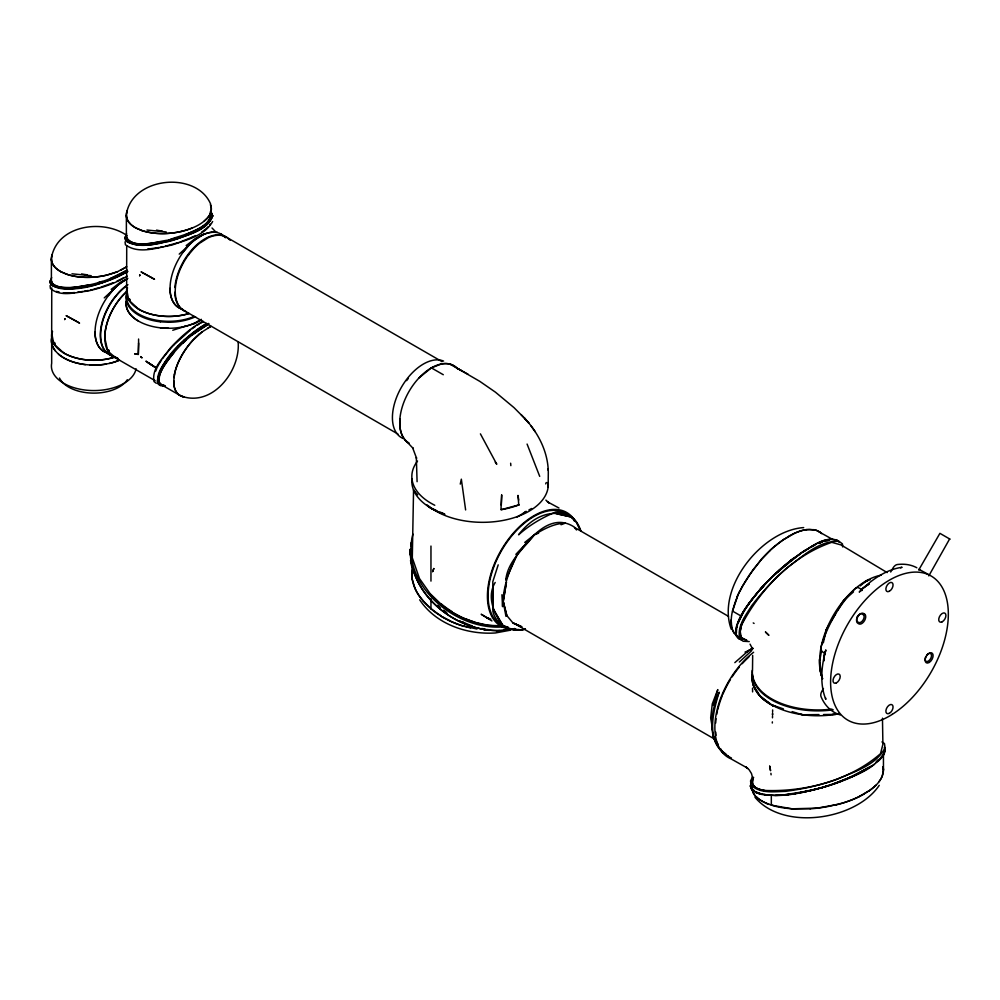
<?xml version="1.0" encoding="UTF-8"?>
<svg xmlns="http://www.w3.org/2000/svg" width="1000" height="1000" viewBox="0 0 1000 1000"><rect width="100%" height="100%" fill="white"/><g stroke="black" fill="none" stroke-linecap="round" stroke-linejoin="round"><path stroke-width="1.5" d="M51.4 280.975L51.4 259.037M126.375 215.263L126.375 237.2C134.438 250.175 156.825 241.2 168.863 240.062C180.325 234.913 211.425 230.125 210.512 213.088L211.325 215.538C207.725 226.525 194.5 230.2 185.113 234.862M138.588 343.038L138.312 354.412L135.062 353.925L138.312 354.412L138.588 345.037M138.588 344.538L138.588 339.025M771.325 795.362L771.325 805.163L791.825 808.775L810.163 808.775M115.562 356.85A42.475 24.525 0 0 1 63.85 353.1L53.788 343.862L51.675 333.013L51.75 287.9M127.212 287.475A42.362 24.45 0 0 0 143.95 311.775A42.362 24.45 0 0 0 189.15 313.45A42.475 24.525 0 0 1 138.812 309.325L128.763 300.087L126.638 289.237L126.713 245.688M525.438 629.05C511.987 633.375 496.337 625.525 492.875 611.388L492.812 581.638L498.2 564.837M548.138 487.1L548.3 473.3C548.425 452.688 538.513 433.088 524.625 418.3L528.85 423.175L524.625 418.3M501.4 509.637L519.15 504.812A65.688 37.875 0 0 1 500.962 509.725L501.65 494.913M772.562 713.775L772.55 714.85L772.588 712.8M414.613 491.438L413.562 489.8L412.3 557.788L419.45 578.488L430.4 594.062L441.037 604.325M157.213 381.488C162.138 355.763 185.712 337.287 206.537 323.562M772.487 717.825L772.537 715.75M772.6 711.663L772.65 709.912M410.037 554.788L410.213 549.25C409.363 600.037 467.013 640.188 514.837 628.575C466.925 640.15 408.825 599.675 410.588 548.862M752.675 655.413L752.513 669.325A65.688 37.925 0 0 0 832 709.087M399.888 418.837L399.888 426.312A44.462 25.675 -60 0 0 402.212 435.45A44.938 25.95 -60 0 0 408.988 443.137A44.737 25.825 -60 0 1 411.287 387.762A44.737 25.825 -60 0 1 457.663 368.925M772.3 723.025L772.362 721.862M127.075 241.962C142.925 249.188 161.425 242.85 177.362 238.888C189.65 233.713 207.975 229.963 212.725 215.787M712.325 730.025L711.663 719.3M208.025 327.9L210.95 326.362L202.05 331.925L193.337 339.862A42.6 21.488 -53.7 0 0 183.25 353.088A43.075 21.9 -53.7 0 0 177.7 363.875A43.25 21.888 -53.7 0 0 174.5 374.35L173.762 380.712A43.25 21.438 -54.6 0 0 174.8 388.713A43.075 21.337 -54.8 0 0 178.35 394.25A42.587 21.1 -54.5 0 0 184.075 396.863A42.775 21.188 -54.4 0 1 173.775 380.688M880.487 758.875L877.65 761.575C881.513 758.088 886.5 753.238 884.675 747.525M883.438 754.725L883.462 769.963L882.275 776.025A65.037 29.55 -8.7 0 1 868.75 791.137M50.125 280.738L50 282.188M125.087 236.962L124.975 238.4M820.163 656.775L819.675 660.925L821.625 650.337M884.987 751.55L885.15 749.438M410.962 545.8L411.325 542.725L411.037 543.875M736.475 628.938L736.425 632.762M126.575 235.8L127.188 239.7C136.6 246.825 149.812 243.125 160.575 241.912M173.988 377.612L174.513 374.35M51.612 256.9C58.025 224.613 103.663 218.95 126.988 235.575M126.575 213.125C133.412 176.637 196.612 170.95 210.662 204.088M495.188 582.463C486.4 596.85 493.95 613.913 503.288 626C509.988 628.737 518.188 632.038 525.25 628.837M412.5 567.075L412.163 578.987L414.862 588M753.188 778.275L752.4 783.037A73.138 20.587 -18 0 0 753.825 785.825A74.862 21.088 -18 0 0 754.762 786.6M412.612 566.562L411.725 573.913A66.9 45.412 12.7 0 0 414.625 587.513L416.838 592A68.188 45.637 14.5 0 0 423.025 600.612M460.275 484.113L461.337 479.175L465.625 509.938M823.325 642.862L826.375 629.425L829.45 624.225M412.938 534.075C399.45 584.825 456.3 631.65 504.45 626.775M736.787 627.638L737.425 625.037M736.6 627.675L737.387 624.587M740.413 629.175L741.363 625.7M125.275 239.725C138.05 250.375 157.438 243.025 172.213 240.538C186.475 235.1 206.213 231.388 212.712 215.95L210.613 212.225M51.65 277.55L50 281.775L51.013 284.688M126.625 233.775L124.975 238L125.975 240.912M713.3 705.075L717.8 689.6L712.275 703.925L710.675 717.913L712.438 728.3M825.913 631.462L826.8 628.713M155.8 371L156.725 368.3L148.363 362.837L149.775 363.738M751.35 600.212L744.163 610.763L737.75 623.737C744.775 605.462 758.587 590.775 772.075 577.013M737.812 623.45L738.637 621.175M51.788 333.6L52.55 331.575L51.675 333.013M126.75 289.812L127.513 287.8L126.638 289.237M737.5 596.337L732.575 611.125L741.062 616.025M750.575 784.112L751.688 781.388M576.538 529.987L573.875 526.788C550.375 511.95 529.612 538.312 516.975 555.075C508.5 571.312 502.912 588.175 502.575 606.65L501.925 594.738L505.962 616.362M545.688 483.9L546.3 482.5M516.975 555.075L505.775 580.062C507.688 561.138 523.55 548.9 534.412 534.763C543.837 529.038 553.95 523.475 565.25 523.15L561.038 524.738M741.625 624.925C760.537 588.713 792.6 555.8 831.762 542.325L841.062 544.938L887.188 572.6M212.638 221.525C204.613 235.875 186.262 239.938 171.825 245.087C157.037 247.712 138.675 254.625 125.4 244.725L125.062 241.85M753.637 777.387C750.675 781.55 752.975 787.2 757.862 788.675M752.613 776.875L750.55 780.925L751.062 785.163C760.312 793.838 773.8 791.65 785.375 791.363C803.088 789.038 820.6 785.288 837.4 779.137C854.375 771.562 875.9 765.487 885.013 747.837L884.488 743.6L881.95 741.912M823.45 688.5L821.925 691.137A5.663 3.275 -60 0 0 821.025 696.612A83.25 48.062 -60 0 0 840.337 714.925M890.7 572.013L892.987 568.05A5.663 3.275 -60 0 1 897.275 564.538A83.25 48.062 -60 0 1 916.838 567.762M928.8 575.887L949.625 538.95M918.7 570.062L939.912 533.337L950 539.163M830.987 621.638L835.6 613.837M837.913 609.95L843.288 600.862L853.512 591.875M879.237 785.337C855.837 820.163 783.112 831.2 754.975 797.262M882.65 756.287L884.15 753.838M209.688 224.963L210.2 224.15M878.787 781.925C882.113 777.688 884.412 772.125 883.025 766.712M748.863 575.688L760.763 560.212L769.788 550.85M841.55 603.787L844.75 599.575M748.288 604.388L757.062 593.263M206.825 323.537C193.675 330.575 182.512 341 172.75 352.163C166.1 361.225 155.062 372.025 158.25 384.162M740.95 639.775C729.463 633.95 739.638 618.775 744.025 610.862C757.337 590.15 775.037 572.463 794.55 557.55L789.212 561.688M207.825 324.55C189.537 334.7 173.925 349.9 163.05 367.738C160.613 372.562 156.05 379.9 160.95 384.45L180 395.438M174.013 352.5C167.425 361.238 157.863 370.788 159.225 382.512L160.95 384.45L163.85 385.188L160.95 384.45M108.425 295.562L113.6 289.387A43.1 24.887 -60 0 1 119.237 284.137L126.55 279.262M183.388 251.788L188.562 245.613A43.1 24.887 -60 0 1 194.2 240.362L203 234.762A43.113 24.887 -60 0 1 211.537 232.312M188.6 254.788L193.775 248.612A43.1 24.887 -60 0 1 199.412 243.363L208.2 237.763A43.113 24.887 -60 0 1 216.75 235.325A42.45 24.512 -60 0 1 226.425 237.162M761.25 559.65L753.037 569.763L742.725 585.75A67.912 28.45 -51.4 0 0 737.362 596.388M759.013 590.988L763.525 585.75M181.175 231.488C191.713 228.775 203.212 224.613 209.488 215.138A42.6 21.113 -5.5 0 0 211.112 206.8A43.075 21.337 -5.2 0 0 210.487 204.775M759.725 590L764.112 585.125M759.15 590.638L769.463 579.65M515.862 554.362L534.412 534.763L538.612 533.175M738.85 638.913L736.25 635.913C734.725 617.35 750.088 602.562 760.65 588.85C772.763 575.5 786.2 563.263 801.125 553.125M878.225 760.013L876.175 762.087L879.013 759.425M772.15 576.95L767.875 581.413L770.037 579.25M769.5 579.775L771.287 577.987M768.763 580.25L790.113 560.925L805.025 550.262M208.35 226.625L205.538 229.25A38.15 11.275 -17.4 0 1 201.75 231.975M174.175 344.613L190.387 330.037M182.875 343.25L185.963 340.262M775.238 574.012L788.575 562.362M739.325 662.038L751.812 650.55M104.237 297.9L113.875 289.088A42.3 24.425 -60 0 1 127.4 278.825M179.213 254.125L188.837 245.312A42.3 24.425 -60 0 1 211.337 232.312M204.163 221.137L206.3 219.213M746.612 652.35L752.625 647.95M778.713 570.675L783.925 566.087M860.325 585.887L866 580.887L868.125 580.312L863.888 582.75M777.45 571.987L800.987 553.275M734.837 662.638L748.812 650.413L752.85 648.35M874.175 764.35C851.3 780.088 824.038 788.45 796.925 793.3M172.113 352.7L172.75 352.163M799.837 553.725C810.9 547.9 825.725 533.987 838.875 541.425M199.1 334.312L202.075 331.9M419.05 377.85L431.362 367.875L441.337 363.975A44.875 25.913 -60 0 1 456.863 368.088L479.8 381.362L495.438 392.175L514 407.625L525.45 419.175L521.1 414.588M524.75 542.438L534.412 534.763M177.9 346.275L178.65 345.688M111.2 289.363L120.363 282.262L127.8 278.387M186.163 245.588L195.325 238.487L204.013 233.962M192.387 334.775L208.275 324.387M200.787 319.6L195.588 322.7A43.113 24.887 0 0 1 184.887 326.388M127.938 284.7L124.438 287.137A43.1 24.887 -60 0 0 118.8 292.387L113.625 298.562A42.45 24.512 -60 0 0 113.625 356.175M184.275 340L185.037 339.475M127.088 271.75C104.975 283.087 76.787 294.538 52.112 285.738M127.137 276.125C115.15 283.663 101.4 287.962 87.675 291.087C75.675 292.25 60.7 297.288 50.425 288.512L50.087 285.625M127.088 270.075C110.125 280.688 90.15 286.112 70.287 287.562C64.013 287.238 53.575 288.6 51.4 281.025L52.225 283.488C62.975 291.087 77.713 286.663 89.712 284.775M870.537 766.4L853.662 775.875L835.113 783.438L853.662 775.875M809.137 548.062L802.15 552.45C812.45 545.95 824.463 536.75 837.262 540.125L838.988 542.125M859.275 796.425L868.7 790.987M523.688 512.962L526.263 511.362L517.137 517.025M784.112 539.338L793.538 533.888M127.925 271.375C114.9 279.275 100.188 284.113 85.262 286.95C74 288.312 59.275 292.213 50.3 283.5M126.713 270.387L110.15 278.637M868.787 767.613L847.087 778.763M750.225 650.312L752.875 648.713M581 531.025L576.325 521.95L572.062 517.175C550.65 507.537 531.838 517.375 518.575 534.812C529.513 525.025 542.2 517.612 555.688 512.013C567.638 511.413 577.438 519.438 580.65 530.712M198.175 229.237L199.163 228.688M123.2 273.012L124.188 272.462M204.762 325.7L205.7 325.175M810.312 547.425L813.825 545.5M120.812 270.175L126.725 266.762L117.475 271.688L106.213 275.262A42.6 21.45 -6.3 0 1 89.725 277.35A43.075 21.825 -6.3 0 1 77.65 276.737A43.25 21.888 -6.3 0 1 66.925 274.35L61.062 271.812A43.25 21.438 -5.4 0 1 54.638 266.9A43.075 21.337 -5.2 0 1 51.612 261.062A42.587 21.1 -5.5 0 1 52.225 254.8A42.775 21.2 -5.4 0 0 61.137 271.775M528.95 509.938L531.625 508.512M194.05 323.812L201.262 320.062M810.337 547.438L815.163 544.925M120.188 274.625L117.275 276.038M203.062 321.312C190.538 327.925 179.95 337.688 170.375 348.013C163.363 357.825 151.525 368.275 153.988 381.55L156.312 383.288M192.25 232.25L194.875 230.987M176.537 239.275L177.362 238.888M101.562 283.05L102.4 282.663M185.263 235.3L199.325 228.7M110.3 279.088L124.35 272.475M745.013 652.113L751.7 649.237M191.962 237.325L180 242.062M204.825 325.55L208.837 323.8M189.662 233.412L186.238 234.838M114.688 277.188L111.487 278.525M113.188 282.762L100.85 287.2M820.238 542.737L822.812 541.7L818.238 543.413L822.325 541.825M167.9 241.663L168.8 241.3M92.938 285.438L93.825 285.087M192.413 227.925L188.825 229.288A42.775 21.538 -6.3 0 1 141.95 230.512M113.85 273.062L117.45 271.7M841.562 781.05L821.938 787.663L797.025 793.263M159.45 243.45L160.238 243.175M84.475 287.225L85.262 286.95M838.45 713.438L835.588 714.412L823.512 714.55M178.612 242.512L165.325 246.225M815.35 789.45L828.55 785.65L821.938 787.663M172.75 330.25L185.2 326.325A42.475 24.525 0 0 1 126.363 300.912M823.888 541.375L826.025 540.737M168.863 240.062L177.15 237.675M98.038 282.638L102.175 281.45M93.85 289.125L99.45 287.587M866 580.887L870.263 579.725M824.188 541.35L829.3 540.175L827.125 540.55M90.35 290L92.463 289.513M816.325 789.137L802.362 792.387M811.175 790.487L782.55 795.125M836.55 804.625L817.387 808.112L792.362 808.812A68.425 28.425 -8.5 0 1 776.025 806.45L767.05 803.65L769.112 804.425M160.525 247.213L163.238 246.688M84.213 291.262L88.275 290.462M510.075 630.25L495.275 632.975C466.962 634.8 435.863 624.2 419.688 599.812M785.025 794.925L796.137 793.5M504.975 629.763L507.013 629.45L504.025 629.888M790.175 794.362L795.562 793.525M159.175 247.488L151.425 248.612A49.288 14.575 -17.3 0 1 147.8 248.938M77.75 292.2L82.912 291.45M496.525 630.988L499.525 630.55M832.175 714.45L837.425 713.787M165.362 385.725L162.162 386M753.675 791.338L751.712 789.575L750.4 785.825L751.712 789.575L753.675 791.338L761.787 794.475L775.025 795.425L788.75 794.488M806.425 529.688L813.65 529.675A65.987 29.638 -50.1 0 1 821.725 533.625M503.025 625.688L500.138 625.875A65.225 49.962 27.5 0 1 490.688 625.588L487.375 625.2M775.575 795.425L785.913 794.762M164.088 385.975L159.25 385.087M763.925 790.425C804.737 792.15 849.262 780.837 880.512 753.662L882.9 744.3L882.463 718.175M217.25 232.162L211.325 232.338A42.475 24.525 -60 0 1 225.45 237.75M127.362 290.975A42.475 24.525 -60 0 0 104.75 337.638L107.725 350.962L116.062 358.225L117.75 358.188L115.612 357.837M803.675 527.587C761.825 530.45 715.913 587.9 731.25 629.25M777.087 795.325L780.15 795.275M818.988 714.587L802.387 714.775L792.15 711.612M501.163 625.825L488.375 625.337L473.6 622.062M489.225 630.138L481.938 628.975L482.788 629.062A2.737 2.188 -7.1 0 1 483.25 629.225L483.85 629.587M488.725 630.125L486.25 630.025M749.237 641.562L743.175 641.25L739.762 638.675C736.875 626.325 745.512 615.75 751.55 605.862C762.425 591.688 774.425 578.4 788.15 566.925C803.2 556.013 819.212 540.4 839.062 541.337L842.463 543.913L842.663 546.95M160.4 321.812L168.65 322.262A42.5 24.537 0 0 0 184.887 320.375A43.113 24.887 0 0 0 195.575 316.688M160.4 327.812L168.65 328.275M485.262 629.963L484.025 629.725M765.662 794.887L769.325 795.175L764.125 794.513M146.938 230.037L166.213 231.95M71.975 273.812L91.237 275.725M486.688 629.487L489.438 629.788M746.838 640.288L741.338 637.562L740.113 631.062M484.675 629L481.662 628.562L484.1 629.075M553.938 513.025L572.062 517.175L574.388 521.087M746.45 640.25L742.688 638.913M476.987 629.025L464.237 626.138M56.275 291.4L59.075 291.95M135.062 353.925L135.838 354.087M800.4 714.163L803.213 714.762M557.087 513.9L572.062 517.175M493.113 586.287L493.25 609.038L503.288 626L507.825 627.038M518.4 629.462L521.425 630.15M503.288 626L507.8 627.137M513.812 628.65L519.825 630.175M751.712 789.575L758.75 793.65M759.013 793.4L762.825 794.338L756.462 792.3L759.013 793.4L757.75 792.837M783.363 708.888L771.762 704.825L775.588 706.488M755.55 792.5C780.387 799.975 806.825 791.688 830.95 784.987C849.987 776.8 876.513 770.938 885.163 750L884.3 747.5M181.95 396.337C213.113 406.925 240.837 370.225 238.113 341.712M725.9 753.938C705.863 741.15 710.738 710.888 719.15 692.2C712.775 712.6 704.925 743.675 728.525 756.312M490.863 619.113L486.838 617.612L489.125 618.95L481.175 614.237L491.938 620.95M181.163 231.462A42.6 21.45 -6.3 0 1 164.688 233.575A43.075 21.825 -6.3 0 1 152.625 232.963A43.25 21.888 -6.3 0 1 141.888 230.575L136.025 228.038A42.775 21.2 -5.4 0 1 127.15 211.062M141.888 230.562L136.012 228.025M66.925 274.337L61.05 271.8M459.712 620.8L460.513 621.125M471 625.55L472.038 625.988L461.825 621.688L464.475 623M506.838 615.575L503.225 601.525L506.413 582.3L503.225 601.525L506.838 615.575L513.038 623.05L520.225 626.075M513.038 623.05L521.938 626.85L514.087 623.362L715.15 739.425M160.55 385.7L157.575 382.962M436.15 510.375L431.938 508.55L439.1 512.2M440.363 512.2L444.575 514.012M832.312 539.263L816.388 530.35L809.837 529.412A64.7 29.375 -51.3 0 0 788.913 536.15M929.237 575.2C931.912 576.025 914.362 567.125 920.188 569.7M449.2 620.337L443.562 617.388M427.137 504.925L430.775 507.962L427.912 505.75M558.975 508.025L547.375 501.788L549.05 502.912L545.887 500.112M456.863 368.088L468.113 374.237M431.362 367.875L443.3 374.725M449.812 364.087L462.375 371.125M74.35 320.1L66.1 315.65L79.562 323.1L74.787 320.35M116.062 358.225L155.162 380.712M862.15 589.812L858.725 587.837A5.663 3.275 -60 0 0 854.438 589.275A83.25 48.062 -60 0 0 821.025 647.138A5.663 3.275 -60 0 0 821.925 651.575L825.362 653.55M442.013 361.637L227.475 237.775A42.475 24.525 -60 0 0 195.637 245.812A42.475 24.525 -60 0 0 174.875 287.525M151.062 277.325L141.062 271.875L154.537 279.325L151.35 277.488M574.663 527.525L728.475 616.35M182.062 309.387L397.938 434.025M753.238 622.925L754.075 623.438M148.837 363.162L156.5 368.15M148.238 362.762L152.438 365.438M150.15 363.975L154.288 366.675M211.713 213.275L212.712 215.95M148.763 363.113L145.938 361.15L148.05 362.638M154.575 366.863L155.65 367.587M443.475 610.275L445.812 611.987M443.675 610.612L446.962 613.05M819.125 531.613L821.462 533.375M734.062 632.663L737.95 636.45M752.375 675.2L753.7 685.95L760.225 696.05L770.738 704.163L764.412 700.025A65.65 37.9 0 0 1 757.837 693.413L753.7 686.213A65.65 37.9 0 0 1 752.325 674.85M138.088 308.65L138.9 309.275M63.113 352.425L63.925 353.05M215.287 231.438L212.025 227.987M210.188 212L211.863 213.363M226.5 237.175L230.225 240.25M221.287 234.175L225.025 237.25M439.288 606.975L437.425 605.388L440.513 608.025M430.962 598.85L430.962 608.65L422.887 600.662M430.4 594.062L439.85 603.325A77.162 59.2 27.5 0 0 450.712 611.413L462.663 617.863L477.05 623.075A69.575 53.463 27.6 0 0 487.375 625.3M405.125 439.963L413.338 448.6L412.688 447.9L416.562 458.275L416.337 457.6L417.088 481.688M753.125 789.5L754.237 790.688M413.55 490.275L417.725 494.787M495.25 462.137L496.775 464.275L480.412 433.862M493.25 609.038L500.6 622.125M531.038 425.913L535.312 431.838M128.512 298.812L130.162 301.375M53.537 342.587L55.2 345.15M713.512 737.763L718.325 745.337M713.088 735.95L717.712 743.787M750.037 644.137L752.125 648.062M107.312 349.1L108.7 351.812M576.325 521.95L580.175 530.075M527.087 444.062L539.712 476.375M752.575 777.638L751.475 773.525L749.125 769.762L745.888 767.038L747.663 768.2L730.9 758.8A65.688 37.925 -60 0 1 716.6 712.013A65.688 37.925 -60 0 1 753.625 652.25M750.4 785.825L750.888 788.138M410.513 560.438L411.613 566.125M547.913 469.05L548.088 470.087M518.713 500.062L518.013 495.412L518.775 504.963M104.838 337.587L104.975 338.612M883.112 767.062L883.462 769.963M770.913 773.288L771.1 774.825M731.562 625.413L731.312 621.775M510.65 463.212L510.85 465.637M752.537 688.125L752.6 691.9M430.962 546.05L430.962 581.112M136.088 368.787A42.475 24.525 0 0 1 89.125 390.412A42.475 24.525 0 0 1 51.675 363.3L51.675 337.875A42.475 24.525 0 0 0 51.675 343.363M119.562 360.15A42.475 24.525 0 0 1 109.425 363.438M106.375 364.05A42.475 24.525 0 0 1 89.862 365.025M85.45 364.65A42.475 24.525 0 0 1 58.5 354.188M55.362 350.95A42.475 24.525 0 0 1 52.488 346.112M127.3 379.725A35.675 20.6 0 0 1 92.338 393.1A35.675 20.6 0 0 1 59.5 378.038M113.825 273.038A42.775 21.538 -6.3 0 1 66.988 274.288M124.525 272.488A39.35 11.65 -17.3 0 1 120.5 274.675M117.475 276.087A40.388 11.938 -17.4 0 1 114.862 277.262M87.287 274.812A40.362 23.325 0.6 0 1 81.587 273.9M106.062 352.5A42.413 24.488 -60 0 1 113.863 289.075M107.638 352.975A42.562 24.575 -60 0 1 94.987 332.113M74.625 292.562A49.288 14.575 -17.3 0 1 63.3 292.75M115.5 356.788A42.362 24.45 0 0 1 69.6 355.8A42.362 24.45 0 0 1 52.25 331.25M119.262 360.2A42.362 24.45 0 0 1 71.487 361.375A42.362 24.45 0 0 1 52.25 336.112M123.812 277.575A38.15 11.275 -17.4 0 1 116.975 281.087M160.312 321.8A42.5 24.537 0 0 1 126.875 292.925M138.55 321.138A42.55 24.6 0.2 0 1 126.363 301.388M157.387 367A49.288 14.562 -42.7 0 1 161.55 360.037M162.575 358.562A49.288 14.562 -42.7 0 1 163.675 357.05L168.512 350.9A46.7 13.863 -42.6 0 1 174.137 344.613M117.875 358.612A42.362 24.45 -60 0 1 105.288 331.3A42.362 24.45 -60 0 1 127.387 291.062M113.675 356.188A42.362 24.45 -60 0 1 101.412 326.875A42.362 24.45 -60 0 1 126.312 286.1M192.062 328.8A38.15 11.275 -42.6 0 1 195.413 326.438M197.05 325.363A38.15 11.275 -42.6 0 1 199.2 324.025M200.263 323.4A38.15 11.275 -42.6 0 1 203.3 321.75M201.412 319.35A42.3 24.425 0 0 1 185.212 326.337M174.425 374.387A42.775 21.725 -53.7 0 1 199.037 334.2M204.9 325.4A39.35 11.65 -42.7 0 1 208.588 323.45M186.225 311.737A42.45 24.512 -60 0 1 188.575 254.762M181.075 308.812A42.475 24.525 -60 0 1 188.888 245.287M182.613 309.2A42.562 24.575 -60 0 1 169.95 288.337M194.237 316.413A42.362 24.45 0 0 1 146.463 317.6A42.362 24.45 0 0 1 127.212 292.325M195.5 235.588A38.15 11.275 -17.4 0 1 191.95 237.312M210.45 204.75A42.775 21.188 -5.3 0 1 206.462 219.213M199.488 228.713A39.35 11.65 -17.3 0 1 195.463 230.9M192.438 232.312A40.388 11.938 -17.4 0 1 189.838 233.487M126.638 217.113A42.6 21.113 -5.5 0 1 127.238 210.85M136.012 228.025A43.25 21.438 -5.4 0 1 129.6 223.125M129.637 223.113A43.075 21.337 -5.2 0 1 126.587 217.288M162.25 231.038A40.362 23.325 0.6 0 1 156.55 230.125M184.375 310.812A42.475 24.525 -60 0 1 174.762 292.3M406.613 380.65A42.475 24.525 -60 0 1 408.363 378.387M403.088 438.475A43.75 25.263 -60 0 1 399.975 389.888A43.75 25.263 -60 0 1 443.6 361.087M548.212 482.475A65.688 37.925 0 0 1 505.825 519.875A65.688 37.925 0 0 1 431.175 507.987M501.712 495.138A71.675 7.338 89.6 0 1 501.287 505.175M773 705.8A65.888 38.038 0 0 1 752.4 674.388M833.25 709.8A65.575 37.862 0 0 1 752.375 670.3M839.237 713.675A65.575 37.862 0 0 1 760.225 696.05M771.838 791.25A77.7 21.9 -18.1 0 1 758.075 788.812A76.137 21.425 -18 0 1 754.562 786.675M764.087 790.35A77.162 21.7 -18 0 1 757.975 788.625M429.225 507.175A65.638 37.887 0 0 0 444.538 514.237A65.575 37.862 0 0 1 440.2 512.575M434.775 510.163A65.575 37.862 0 0 1 412 478.7M434.775 505.262A65.575 37.862 0 0 1 417.537 461.05M514.575 629.312A65.688 37.925 -60 0 1 500.438 551.45A65.688 37.925 -60 0 1 575.4 521.388M473.65 621.825A72.487 55.512 27.5 0 1 466.788 619.362M466.737 619.5A74.338 56.725 27.5 0 1 461.7 617.3L459.988 616.587A75.65 58.038 27.5 0 1 451.7 611.975M451.975 611.575A76.838 58.3 27.6 0 1 441.388 604M444.637 514.263A65.662 37.912 0 0 1 440.45 512.75M470.575 627.938A68.625 46.375 14.4 0 1 449.1 620.45M443.45 617.5A69.212 46.537 14.3 0 1 430.825 608.725M489.275 630.388A64.825 44.288 14.3 0 1 488.775 630.375M430.988 608.638A68.963 46.3 14.2 0 1 419.85 596.712M440.9 615.662A69.25 46.363 14.5 0 1 431.075 608.587M419.7 596.75A67.588 45.475 14 0 1 414.762 588.013M464.137 626.438A69.088 46.525 14.4 0 1 440.575 615.95M864.438 793.863A64.7 29.512 -8.9 0 1 836.65 804.775M875.812 785.225A64.488 29.087 -9 0 1 864.225 793.787M756.125 796.7A69.175 28.3 -8 0 0 767.188 803.575A69.488 28.338 -7.9 0 1 760.088 799.887A68.987 28.125 -7.8 0 1 756.237 796.625M859.388 796.475A65.05 29.613 -8.9 0 1 842.225 803.162L829.525 806.213A65.987 29.025 -9.1 0 1 810.15 808.838M503.975 626.663A64.725 37.375 -60 0 1 503.825 546.862A64.725 37.375 -60 0 1 572.325 518.525M731.425 757.975A64.725 37.375 -60 0 1 726.188 754.85M716.137 735.25A64.725 37.375 -60 0 1 715.763 732.125M715.675 723.075A64.725 37.375 -60 0 1 716.087 718.725M716.775 714.275A64.725 37.375 -60 0 1 717.375 711.287M717.688 709.912A64.725 37.375 -60 0 1 722.188 695.875M722.763 694.488A64.725 37.375 -60 0 1 730.462 679.475M732.087 676.9A64.725 37.375 -60 0 1 739.312 667.062M742.212 663.7A64.725 37.375 -60 0 1 748.9 657M825.562 697.8A5.663 3.275 -60 0 0 825.837 699.375A83.25 48.062 -60 0 1 825.837 649.912A5.663 3.275 -60 0 0 825.562 651.812M926.712 655.15A4.525 2.612 -60 0 1 931.488 655.163A4.525 2.612 -60 0 1 927.387 661.5A4.525 2.612 -60 0 1 925.863 656.462M861.475 589.375A65.688 37.925 -60 0 1 868.913 584.138M862.25 590.35A5.663 3.275 -60 0 0 859.237 592.05A83.25 48.062 -60 0 1 902.087 567.312A5.663 3.275 -60 0 0 900.575 567.875M858.025 615.688A4.525 2.612 -60 0 1 857.025 617.425M822.562 678.763A65.9 38.05 -60 0 1 819.463 659.362M881.188 575.175A65.575 37.862 -60 0 0 834.013 614.25A65.575 37.862 -60 0 0 821.513 675.3L819.75 662.138L820.175 669.688A65.625 37.887 -60 0 0 822.6 678.688M861.3 589.612A65.575 37.862 -60 0 1 868.913 584.225M742.6 639A72.663 20.475 -42.6 0 1 741.162 636.812M741 636.95A73.925 20.75 -42.6 0 1 740.425 635.388M740.263 634.837A75.738 21.35 -41.9 0 1 740.138 631.462M740.375 631.275A76.575 21.3 -42.7 0 1 740.788 628.9M741.112 625.862A77.962 22.1 -41.8 0 1 744.613 617.788M740.2 631A77.175 21.7 -42 0 1 741.75 624.837M735.8 634.825A68.6 28.312 -51.2 0 1 731.438 625.538M731.213 621.862A69.2 28.525 -51.5 0 1 732.525 610.775M732.613 611.1A68.963 28.55 -51.6 0 1 737.375 596.712M739.8 591.55A67.575 28.712 -51.2 0 1 748.95 575.712M737.113 596.812A67.562 28.125 -51.5 0 1 739.463 591.638M769.75 550.725A65.037 29.512 -51 0 1 784.125 539.2M774.837 546.35A64.488 29.112 -50.9 0 1 788.875 536.362M761.15 559.525A65.037 29.688 -51.1 0 1 774.8 546.163M733.975 632.762A69.088 28.462 -51.4 0 1 731.038 620.013M793.575 533.775A65.05 29.5 -51.2 0 1 806.475 529.6M772.975 706.325L773 706.188M64.688 319.513L64.9 318.712L64.688 319.513M139.65 275.725L139.863 274.938L139.65 275.725M433.812 568.538L432.65 571.613L433.812 568.538M761.963 587.737L759.638 590.35L763.725 585.788L761.963 587.737M864.55 614.075L863.425 613.425A5.663 3.275 -60 0 0 857.763 616.688A5.663 3.275 -60 0 0 857.763 623.225L858.888 623.888A5.663 3.275 -60 0 0 864.55 620.612A5.663 3.275 -60 0 0 864.55 614.075M863.188 614.587L862.05 613.938A4.525 2.612 -60 0 0 857.525 616.55A4.525 2.612 -60 0 0 857.525 621.788L858.662 622.438A4.525 2.612 -60 0 0 863.188 619.825A4.525 2.612 -60 0 0 863.188 614.587M141.888 357.762L140.688 356.613L141.888 357.762M768.737 635.163L765.5 632.038L768.737 635.163M129.8 299.525L129.238 298.725L129.8 299.525M54.837 343.3L54.262 342.5L54.837 343.3M723.125 752.913L720.725 749.125L723.125 752.913M109.138 351.238L108.6 350.037L109.138 351.238M770.525 770.537L769.688 766.2L770.525 770.537M752.45 790.55L752.087 787.875L752.45 790.537A68.612 28.312 -8.8 0 0 755.95 796.712A68.513 28.212 -8.6 0 1 752.438 790.55M126.275 238.363L126.2 236.938L126.275 238.363M51.3 282.15L51.238 280.712L51.3 282.15M892.275 714.35A83.25 48.062 -60 0 0 938.988 582.737A83.25 48.062 -60 0 0 837.15 647.138A83.25 48.062 -60 0 0 892.275 714.35M889.2 713.413A5.1 2.938 -60 0 0 892.712 705.438A5.1 2.938 -60 0 0 886.5 708.487A5.1 2.938 -60 0 0 889.2 713.413M942.062 621.862A5.1 2.938 -60 0 0 945.575 613.875A5.1 2.938 -60 0 0 939.35 616.938A5.1 2.938 -60 0 0 942.062 621.862M889.2 591.35A5.1 2.938 -60 0 0 892.712 583.362A5.1 2.938 -60 0 0 886.5 586.413A5.1 2.938 -60 0 0 889.2 591.35M836.35 682.9A5.1 2.938 -60 0 0 839.862 674.912A5.1 2.938 -60 0 0 833.637 677.975A5.1 2.938 -60 0 0 836.35 682.9M929.3 662.4A5.663 3.275 -60 0 0 932.475 653.438A5.663 3.275 -60 0 0 925.55 657.825A5.663 3.275 -60 0 0 929.3 662.4M824.8 652.138A65.688 37.925 -60 0 0 823.863 661A65.575 37.862 -60 0 1 824.875 652.113"/></g></svg>
